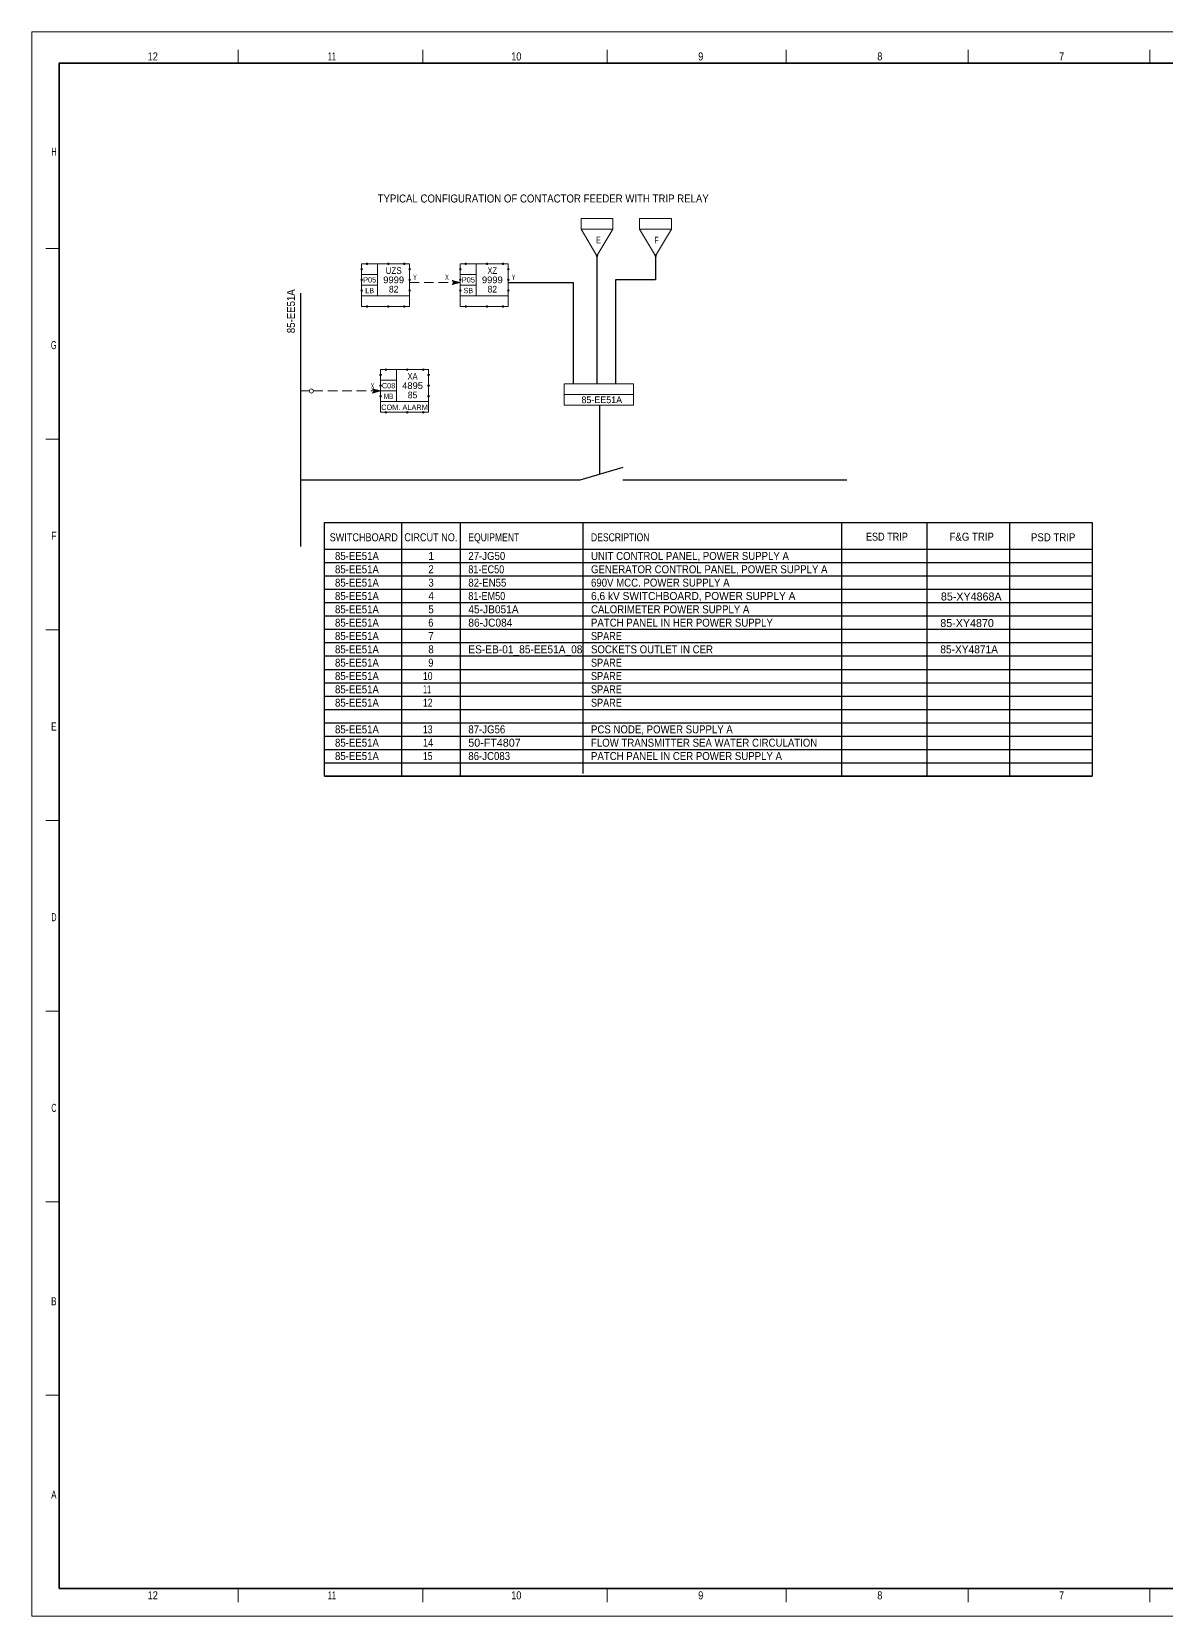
# Model space of a CAD drawing. Header units: millimetres. Extents: x 0 to 841, y 0 to 594.
# Drawn here: x 0 to 426, y 0 to 594 of the extents above; entities that cross this region are included whole.
import ezdxf
from ezdxf.enums import TextEntityAlignment as Align

# ---------------------------------------------------------------- set-up
doc = ezdxf.new("R2010")
doc.units = ezdxf.units.MM
doc.header["$LTSCALE"] = 1.2
doc.header["$PDMODE"] = 32
doc.header["$PDSIZE"] = 0.6
doc.linetypes.add('MEDIUM_DASHED', pattern=[4.5, 3, -1.5])
for name, color, linetype, lineweight in [('1', 7, 'Continuous', 13), ('11', 7, 'Continuous', 13), ('12', 7, 'Continuous', 13), ('18', 7, 'Continuous', 25), ('46', 7, 'MEDIUM_DASHED', 13), ('48', 7, 'Continuous', 13), ('53', 7, 'Continuous', 13), ('9', 7, 'Continuous', 13)]:
    doc.layers.add(name, color=color, linetype=linetype, lineweight=lineweight)
doc.layers.add('50', color=7, linetype='Continuous')

msp = doc.modelspace()

# ---------------------------------------------------------------- linework, layer by layer
at = {"layer": '1'}
for p, q in [((77.491, 587.261), (77.491, 582.228)), ((146.654, 587.261), (146.654, 582.228)), ((215.817, 587.261), (215.817, 582.228)), ((282.976, 587.261), (282.976, 582.228)), ((351.136, 587.261), (351.136, 582.228)), ((419.297, 587.261), (419.297, 582.228)), ((10.333, 512.761), (5.321, 512.761)), ((10.333, 441.28), (5.321, 441.28)), ((10.333, 369.799), (5.321, 369.799)), ((10.333, 298.318), (5.321, 298.318)), ((10.333, 226.838), (5.321, 226.838)), ((10.333, 155.357), (5.321, 155.357)), ((10.333, 82.869), (5.321, 82.869)), ((77.491, 10.382), (77.491, 5.348)), ((146.654, 10.382), (146.654, 5.348)), ((215.817, 10.382), (215.817, 5.348)), ((282.976, 10.382), (282.976, 5.348)), ((351.136, 10.382), (351.136, 5.348)), ((419.297, 10.382), (419.297, 5.348))]:
    msp.add_line(p, q, dxfattribs=at)
at = {"layer": '1', "linetype": 'MEDIUM_DASHED'}
msp.add_line((141.748, 499.976), (160.748, 499.976), dxfattribs=at)
at = {"layer": '1', "lineweight": 25}
for p, q in [((100.748, 495.976), (100.748, 400.976)), ((205.748, 425.976), (221.803, 430.793)), ((100.748, 425.976), (205.748, 425.976)), ((221.748, 425.976), (305.748, 425.976)), ((109.748, 409.976), (397.748, 409.976)), ((138.748, 409.976), (138.748, 314.976)), ((160.748, 409.976), (160.748, 314.976)), ((206.748, 409.976), (206.748, 315.976)), ((303.748, 409.976), (303.748, 314.976)), ((335.748, 409.976), (335.748, 314.976)), ((366.748, 409.976), (366.748, 314.976)), ((397.748, 409.976), (397.748, 314.976)), ((109.748, 399.976), (397.748, 399.976)), ((109.748, 394.976), (397.748, 394.976)), ((109.748, 389.976), (397.748, 389.976)), ((109.748, 384.976), (397.748, 384.976)), ((109.748, 379.976), (397.748, 379.976)), ((109.748, 374.976), (397.748, 374.976)), ((109.748, 369.976), (397.748, 369.976)), ((109.748, 364.976), (397.748, 364.976)), ((109.748, 359.976), (397.748, 359.976)), ((109.748, 354.976), (397.748, 354.976)), ((109.748, 349.976), (397.748, 349.976)), ((109.748, 344.976), (397.748, 344.976)), ((109.748, 339.976), (397.748, 339.976)), ((109.748, 334.976), (397.748, 334.976)), ((109.748, 329.976), (397.748, 329.976)), ((109.748, 324.976), (397.748, 324.976)), ((109.748, 319.976), (397.748, 319.976)), ((109.748, 314.976), (397.748, 314.976)), ((10.333, 10.382), (10.333, 156.364))]:
    msp.add_line(p, q, dxfattribs=at)
at = {"layer": '1', "lineweight": 35}
msp.add_line((648.95, 10.382), (10.333, 10.382), dxfattribs=at)
msp.add_lwpolyline([(829.263, 112.014), (829.263, 582.228), (10.333, 582.228), (10.333, 10.382)], dxfattribs=at)
at = {"layer": '1', "lineweight": 25}
msp.add_lwpolyline([(397.748, 314.976), (109.748, 314.976), (109.748, 409.976)], dxfattribs=at)
at = {"layer": '11'}
msp.add_line((104.094, 459.323), (100.787, 459.323), dxfattribs=at)
at = {"layer": '11', "linetype": 'MEDIUM_DASHED'}
msp.add_line((130.827, 459.323), (105.748, 459.323), dxfattribs=at)
at = {"layer": '11'}
msp.add_circle((104.882, 459.291), 0.787, dxfattribs=at)
at = {"layer": '12'}
for p, q in [((199.732, 458.024), (225.732, 458.024)), ((199.732, 454.024), (225.732, 454.024))]:
    msp.add_line(p, q, dxfattribs=at)
msp.add_lwpolyline([(225.732, 454.024), (225.732, 462.024), (199.732, 462.024), (199.732, 454.024)], dxfattribs=at)
at = {"layer": '18'}
for p, q in [((212, 510), (212, 462)), ((213, 454), (213, 428))]:
    msp.add_line(p, q, dxfattribs=at)
for points in [[(234, 510), (234, 501), (219, 501), (219, 462)], [(178.748, 500), (203, 500), (203, 462.024)]]:
    msp.add_lwpolyline(points, dxfattribs=at)
at = {"layer": '46'}
for points in [[(160.748, 499.976), (157.748, 500.776), (158.548, 499.976), (157.748, 499.176)], [(160.348, 499.976), (158.148, 500.576), (158.748, 499.976), (158.148, 499.376)], [(159.948, 499.976), (158.548, 500.376), (158.948, 499.976), (158.548, 499.576)], [(159.548, 499.976), (158.948, 500.176), (159.148, 499.976), (158.948, 499.776)], [(130.827, 459.323), (127.827, 460.123), (128.627, 459.323), (127.827, 458.523)], [(130.427, 459.323), (128.227, 459.923), (128.827, 459.323), (128.227, 458.723)], [(130.027, 459.323), (128.627, 459.723), (129.027, 459.323), (128.627, 458.923)], [(129.627, 459.323), (129.027, 459.523), (129.227, 459.323), (129.027, 459.123)]]:
    msp.add_lwpolyline(points, close=True, dxfattribs=at)
at = {"layer": '48'}
for p, q in [((129.748, 506.976), (129.748, 494.976)), ((166.748, 506.976), (166.748, 494.976)), ((123.748, 502.976), (129.748, 502.976)), ((123.748, 498.976), (129.748, 498.976)), ((160.748, 502.976), (166.748, 502.976)), ((160.748, 498.976), (166.748, 498.976)), ((130.827, 463.323), (136.827, 463.323)), ((136.827, 467.323), (136.827, 455.323)), ((130.827, 459.323), (136.827, 459.323))]:
    msp.add_line(p, q, dxfattribs=at)
for points in [[(123.748, 506.976), (141.748, 506.976), (141.748, 494.976), (123.748, 494.976)], [(160.748, 506.976), (178.748, 506.976), (178.748, 494.976), (160.748, 494.976)], [(130.827, 467.323), (148.827, 467.323), (148.827, 455.323), (130.827, 455.323)]]:
    msp.add_lwpolyline(points, close=True, dxfattribs=at)
for points in [[(123.748, 494.976), (123.748, 490.976), (141.748, 490.976), (141.748, 494.976)], [(160.748, 494.976), (160.748, 490.976), (178.748, 490.976), (178.748, 494.976)], [(130.827, 455.323), (130.827, 451.323), (148.827, 451.323), (148.827, 455.323)]]:
    msp.add_lwpolyline(points, dxfattribs=at)
for p in [(123.748, 504.976), (125.748, 506.976), (133.748, 506.976), (139.748, 506.976), (141.748, 504.976), (160.748, 504.976), (162.748, 506.976), (170.748, 506.976), (176.748, 506.976), (178.748, 504.976), (123.748, 500.976), (141.748, 500.976), (160.748, 500.976), (178.748, 500.976), (123.748, 496.976), (141.748, 496.976), (160.748, 496.976), (178.748, 496.976), (125.748, 490.976), (133.748, 490.976), (139.748, 490.976), (162.748, 490.976), (170.748, 490.976), (176.748, 490.976), (130.827, 465.323), (132.827, 467.323), (140.827, 467.323), (146.827, 467.323), (148.827, 465.323), (130.827, 461.323), (130.827, 457.323), (148.827, 461.323), (148.827, 457.323), (132.827, 451.323), (140.827, 451.323), (146.827, 451.323)]:
    msp.add_point(p, dxfattribs=at)
at = {"layer": '53'}
for points in [[(206, 524), (218, 524), (218, 520), (206, 520)], [(228, 524), (240, 524), (240, 520), (228, 520)]]:
    msp.add_lwpolyline(points, close=True, dxfattribs=at)
for points in [[(218, 520), (212, 510), (206, 520)], [(240, 520), (234, 510), (228, 520)]]:
    msp.add_lwpolyline(points, dxfattribs=at)
for p in [(212, 510), (234, 510)]:
    msp.add_point(p, dxfattribs=at)
at = {"layer": '9'}
msp.add_lwpolyline([(0, 0), (841, 0), (841, 594), (0, 594)], close=True, dxfattribs=at)

# ---------------------------------------------------------------- texts
at = {"layer": '1'}
for s, height, width, p in [('12', 3.02, 0.85, (45.415, 583.235)), ('11', 3.02, 0.65, (112.577, 583.235)), ('10', 3.02, 0.85, (181.736, 583.235)), ('9', 3.02, 0.85, (250.905, 583.235)), ('8', 3.02, 0.85, (318.063, 583.235)), ('7', 3.02, 0.85, (386.224, 583.235)), ('ESD TRIP', 3, 0.85, (320.719, 403.198)), ('F&G TRIP', 3, 0.9, (352.525, 403.198)), ('12', 3.02, 0.85, (45.415, 6.354)), ('11', 3.02, 0.65, (112.577, 6.354)), ('10', 3.02, 0.85, (181.736, 6.354)), ('9', 3.02, 0.85, (250.905, 6.354)), ('8', 3.02, 0.85, (318.063, 6.354)), ('7', 3.02, 0.85, (386.224, 6.354))]:
    msp.add_text(s, height=height, dxfattribs=dict(at, width=width)).set_placement(p, align=Align.CENTER)
for s, width, p in [('H', 0.65, (9.328, 547.494)), ('G', 0.65, (9.328, 475.007)), ('F', 0.8, (9.328, 403.526)), ('E', 0.75, (9.328, 332.045)), ('D', 0.65, (9.328, 260.565)), ('C', 0.65, (9.328, 189.083)), ('B', 0.75, (9.328, 116.596)), ('A', 0.75, (9.328, 44.109))]:
    msp.add_text(s, height=3.02, dxfattribs=dict(at, width=width)).set_placement(p, align=Align.RIGHT)
for s, width, p in [('TYPICAL CONFIGURATION OF CONTACTOR FEEDER WITH TRIP RELAY', 0.9, (129.748, 529.976)), ('SWITCHBOARD', 0.85, (111.748, 402.976)), ('CIRCUT NO.', 0.85, (139.748, 402.976)), ('EQUIPMENT', 0.8, (163.748, 402.976)), ('DESCRIPTION', 0.8, (209.748, 402.976)), ('PSD TRIP', 0.9, (374.748, 402.976)), ('85-EE51A', 0.9, (113.748, 395.976)), ('27-JG50', 0.9, (163.748, 395.976)), ('UNIT CONTROL PANEL, POWER SUPPLY A', 0.9, (209.748, 395.976)), ('85-EE51A', 0.9, (113.748, 390.976)), ('2', 0.9, (148.748, 390.976)), ('81-EC50', 0.85, (163.748, 390.976)), ('GENERATOR CONTROL PANEL, POWER SUPPLY A', 0.9, (209.748, 390.976)), ('85-EE51A', 0.9, (113.748, 385.976)), ('3', 0.9, (148.748, 385.976)), ('82-EN55', 0.9, (163.748, 385.976)), ('690V MCC. POWER SUPPLY A', 0.9, (209.748, 385.976)), ('85-EE51A', 0.9, (113.748, 380.976)), ('4', 0.95, (148.748, 380.976)), ('81-EM50', 0.85, (163.748, 380.976)), ('6,6 kV SWITCHBOARD, POWER SUPPLY A', 0.95, (209.748, 380.976)), ('85-EE51A', 0.9, (113.748, 375.976)), ('5', 0.9, (148.748, 375.976)), ('45-JB051A', 0.95, (163.748, 375.976)), ('CALORIMETER POWER SUPPLY A', 0.9, (209.748, 375.976)), ('85-EE51A', 0.9, (113.748, 370.976)), ('85-EE51A', 0.9, (113.748, 365.976)), ('6', 0.85, (148.748, 370.976)), ('7', 0.9, (148.748, 365.976)), ('86-JC084', 0.95, (163.748, 370.976)), ('SPARE', 0.85, (209.748, 365.976)), ('PATCH PANEL IN HER POWER SUPPLY', 0.9, (209.748, 370.976)), ('85-EE51A', 0.9, (113.748, 360.976)), ('8', 0.9, (148.748, 360.976)), ('ES-EB-01_85-EE51A_08', 0.95, (163.748, 360.976)), ('SOCKETS OUTLET IN CER', 0.9, (209.748, 360.976)), ('85-XY4871A', 0.95, (340.748, 360.976)), ('85-EE51A', 0.9, (113.748, 355.976)), ('9', 0.85, (148.748, 355.976)), ('SPARE', 0.85, (209.748, 355.976)), ('85-EE51A', 0.9, (113.748, 350.976)), ('10', 0.8, (146.748, 350.976)), ('SPARE', 0.85, (209.748, 350.976)), ('85-EE51A', 0.9, (113.748, 345.976)), ('11', 0.55, (146.748, 345.976)), ('SPARE', 0.85, (209.748, 345.976)), ('85-EE51A', 0.9, (113.748, 340.976)), ('12', 0.8, (146.748, 340.976)), ('SPARE', 0.85, (209.748, 340.976)), ('85-EE51A', 0.9, (113.748, 330.976)), ('13', 0.8, (146.748, 330.976)), ('87-JG56', 0.9, (163.748, 330.976)), ('PCS NODE, POWER SUPPLY A', 0.9, (209.748, 330.976)), ('85-EE51A', 0.9, (113.748, 325.976)), ('14', 0.85, (146.748, 325.976)), ('FLOW TRANSMITTER SEA WATER CIRCULATION', 0.9, (209.748, 325.976)), ('85-EE51A', 0.9, (113.748, 320.976)), ('15', 0.8, (146.748, 320.976)), ('86-JC083', 0.9, (163.748, 320.976)), ('PATCH PANEL IN CER POWER SUPPLY A', 0.9, (209.748, 320.976))]:
    msp.add_text(s, height=3, dxfattribs=dict(at, width=width)).set_placement(p)
at = {"layer": '1', "width": 0.9}
msp.add_text('85-EE51A', height=3, rotation=90, dxfattribs=at).set_placement((98.748, 480.976))
at = {"layer": '1'}
for s, p in [('1', (148.748, 395.976)), ('85-XY4868A', (340.966, 380.778)), ('85-XY4870', (340.748, 370.819)), ('50-FT4807', (163.748, 325.976))]:
    msp.add_text(s, height=3, dxfattribs=at).set_placement(p)
at = {"layer": '12'}
msp.add_text('85-EE51A', height=2.5, dxfattribs=at).set_placement((206.173, 454.757))
at = {"layer": '50'}
for s, height, width, p in [('UZS', 2.5, 0.9, (135.748, 503.226)), ('XZ', 2.5, 0.85, (172.748, 503.226)), ('P05', 2, 0.95, (126.748, 499.976)), ('9999', 2.5, 1.05, (135.748, 499.726)), ('Y', 2, 0.65, (143.748, 500.976)), ('P05', 2, 0.95, (163.748, 499.976)), ('9999', 2.5, 1.05, (172.748, 499.726)), ('Y', 2, 0.65, (180.748, 500.976)), ('LB', 2, 0.85, (126.748, 495.976)), ('82', 2.5, 0.95, (135.748, 496.226)), ('SB', 2, 0.8, (163.748, 495.976)), ('82', 2.5, 0.95, (172.748, 496.226)), ('XA', 2.5, 0.85, (142.827, 463.572)), ('C08', 2, 0.9, (133.827, 460.323)), ('MB', 2, 0.7, (133.827, 456.323)), ('4895', 2.5, 1.05, (142.827, 460.072)), ('85', 2.5, 0.95, (142.826, 456.572))]:
    msp.add_text(s, height=height, dxfattribs=dict(at, width=width)).set_placement(p, align=Align.CENTER)
at = {"layer": '50', "width": 0.6}
for p in [(155.748, 502.976), (127.827, 462.323)]:
    msp.add_text('X', height=2, rotation=180, dxfattribs=at).set_placement(p, align=Align.CENTER)
at = {"layer": '50'}
msp.add_text('COM. ALARM', height=2, dxfattribs=at).set_placement((139.811, 452.213), align=Align.CENTER)
at = {"layer": '53', "width": 0.65}
for s, p in [('E', (212.551, 514.646)), ('F', (234.3, 514.624))]:
    msp.add_text(s, height=2.5, dxfattribs=at).set_placement(p, align=Align.CENTER)

doc.saveas('drawing.dxf')
